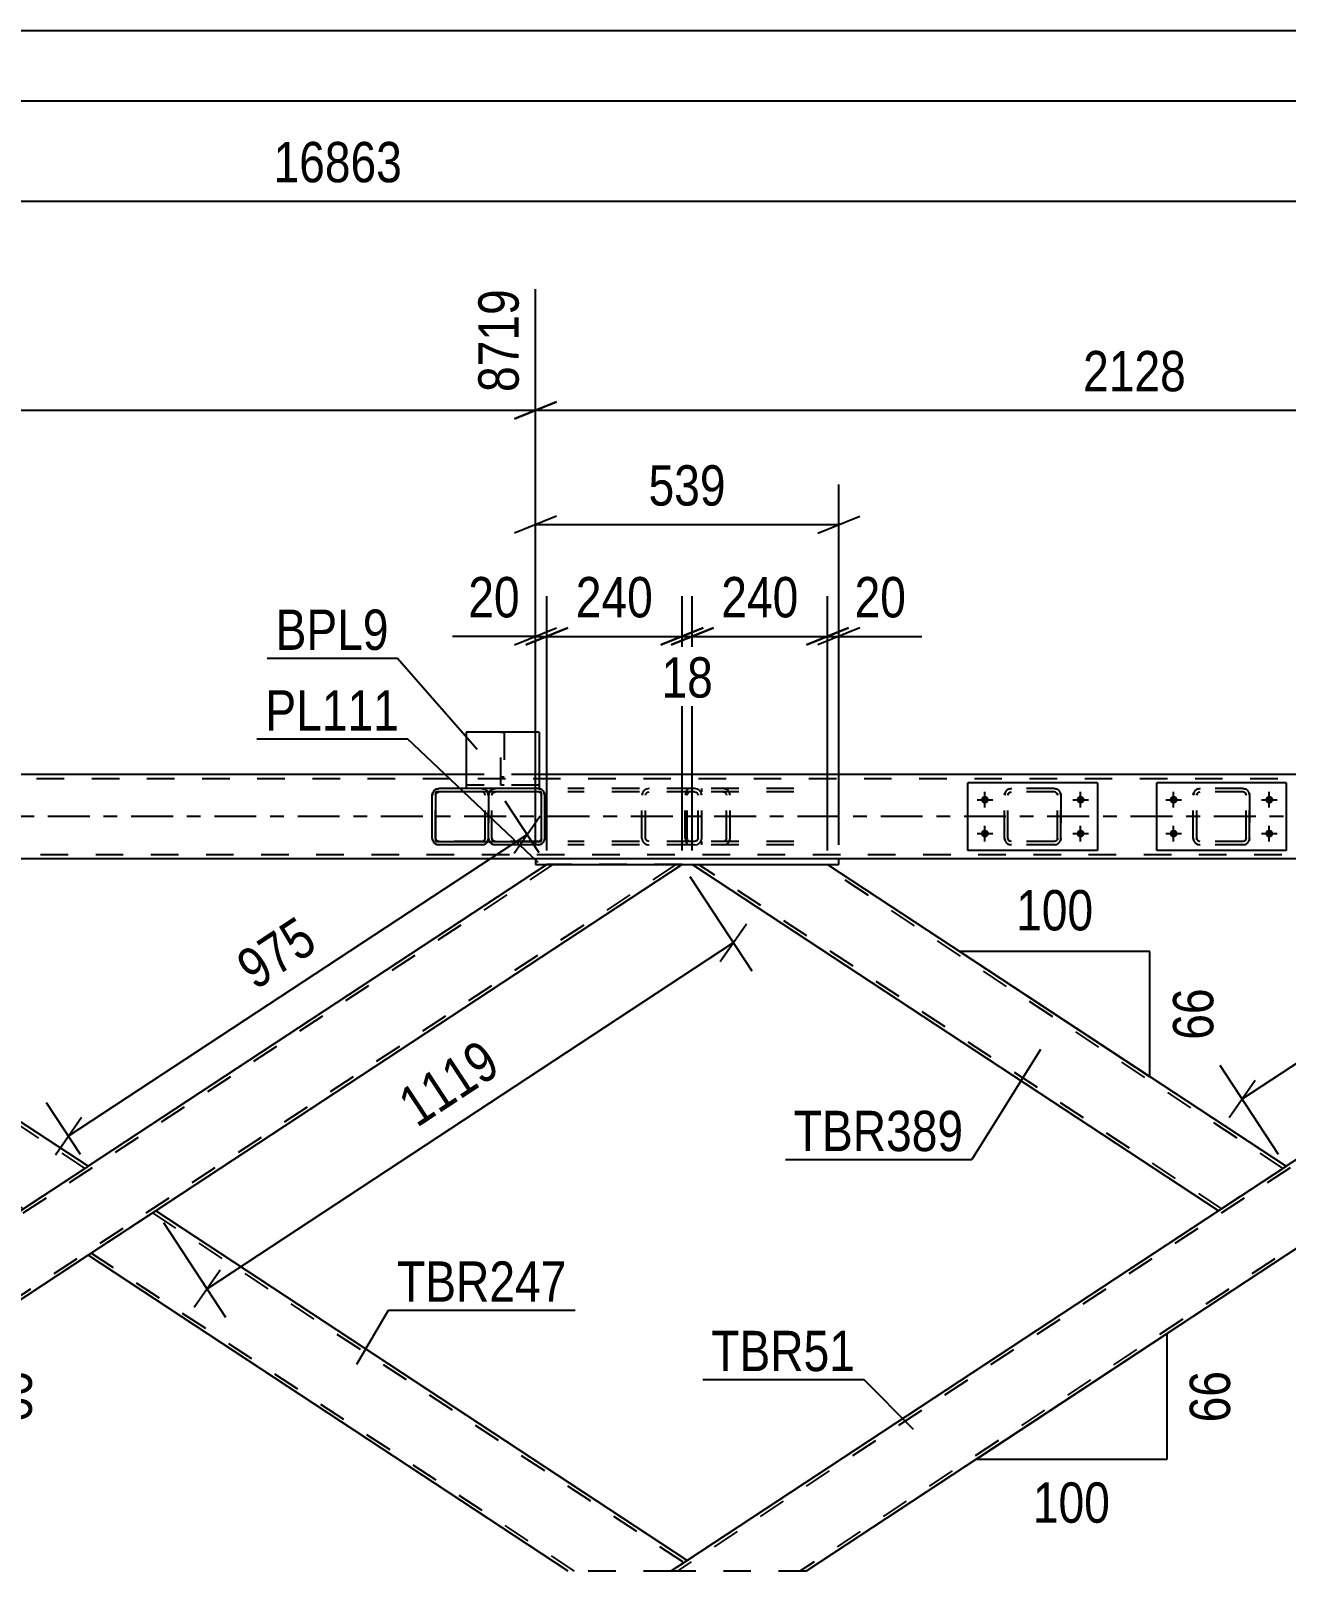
# Model space of a CAD drawing. Header units: millimetres. Extents: x -853 to 336, y -866 to -25.
# Drawn here: x -478.7 to -389.5, y -134.5 to -25.1 of the extents above; entities that cross this region are included whole.
import ezdxf

# ---------------------------------------------------------------- set-up
doc = ezdxf.new("R2010")
doc.units = ezdxf.units.MM
doc.linetypes.add('DXK_LINE_DOT2', pattern=[3.9198, 1.9599, -1.9599])
doc.linetypes.add('DXK_LINE_DOT3', pattern=[5.9187, 2.979, -0.9799, 0.9799, -0.9799])
doc.styles.add('Arial Narrow', font='ARIALN.TTF', dxfattribs={"height": 0.2})

# ---------------------------------------------------------------- blocks, each defined once
blk = doc.blocks.new('Unknown-570393679-1134')
at = {"color": 5, "linetype": 'Continuous'}
for p, q in [((336.32, -25.05), (-852.68, -25.05)), ((331.32, -30.05), (-847.68, -30.05))]:
    blk.add_line(p, q, dxfattribs=at)
blk = doc.blocks.new('Part-570393679-2552 - 2533')
at = {"color": 7, "linetype": 'DXK_LINE_DOT2'}
for p, q in [((-446.21, -79.36), (-446.17, -79.18)), ((-446.17, -79.18), (-446.21, -79.36)), ((-446.21, -82.4), (-446.21, -79.36)), ((-446.21, -79.36), (-446.21, -79.36)), ((-446.21, -82.4), (-446.21, -79.36)), ((-445.97, -79.36), (-445.95, -79.27)), ((-445.95, -79.27), (-445.97, -79.36)), ((-445.97, -82.4), (-445.97, -79.36)), ((-445.97, -79.36), (-445.97, -79.36)), ((-445.97, -82.4), (-445.97, -79.36)), ((-445.95, -79.27), (-445.9, -79.19)), ((-445.9, -79.19), (-445.95, -79.27)), ((-445.91, -78.92), (-445.73, -78.88)), ((-445.9, -79.19), (-445.82, -79.14)), ((-445.82, -79.14), (-445.9, -79.19)), ((-445.82, -79.14), (-445.73, -79.12)), ((-442.69, -79.12), (-445.73, -79.12)), ((-442.69, -78.88), (-442.51, -78.92)), ((-442.6, -79.14), (-442.69, -79.12)), ((-442.6, -79.14), (-442.52, -79.19)), ((-442.52, -79.19), (-442.6, -79.14)), ((-442.52, -79.19), (-442.47, -79.27)), ((-442.47, -79.27), (-442.52, -79.19)), ((-442.47, -79.27), (-442.45, -79.36)), ((-442.45, -79.36), (-442.47, -79.27)), ((-442.45, -82.4), (-442.45, -79.36)), ((-442.45, -79.36), (-442.45, -79.36)), ((-442.45, -82.4), (-442.45, -79.36)), ((-442.25, -79.18), (-442.21, -79.36)), ((-442.21, -79.36), (-442.21, -82.4)), ((-446.21, -82.4), (-446.21, -82.4)), ((-446.17, -82.59), (-446.21, -82.4)), ((-446.21, -82.4), (-446.17, -82.59)), ((-445.97, -82.4), (-445.97, -82.4)), ((-445.95, -82.5), (-445.97, -82.4)), ((-445.97, -82.4), (-445.95, -82.5)), ((-445.9, -82.57), (-445.95, -82.5)), ((-445.95, -82.5), (-445.9, -82.57)), ((-445.73, -82.88), (-445.91, -82.85)), ((-445.82, -82.63), (-445.9, -82.57)), ((-445.9, -82.57), (-445.82, -82.63)), ((-445.73, -82.64), (-445.82, -82.63)), ((-442.69, -82.64), (-445.73, -82.64)), ((-442.6, -82.63), (-442.69, -82.64)), ((-442.51, -82.85), (-442.69, -82.88)), ((-442.52, -82.57), (-442.6, -82.63)), ((-442.6, -82.63), (-442.52, -82.57)), ((-442.47, -82.5), (-442.52, -82.57)), ((-442.52, -82.57), (-442.47, -82.5)), ((-442.45, -82.4), (-442.47, -82.5)), ((-442.47, -82.5), (-442.45, -82.4)), ((-442.45, -82.4), (-442.45, -82.4)), ((-442.21, -82.4), (-442.25, -82.59))]:
    blk.add_line(p, q, dxfattribs=at)
at = {"color": 2, "linetype": 'Continuous'}
for p, q in [((-445.73, -78.88), (-445.91, -78.92)), ((-442.69, -78.88), (-445.73, -78.88)), ((-442.51, -78.92), (-442.69, -78.88)), ((-442.21, -79.36), (-442.25, -79.18)), ((-442.21, -82.4), (-442.21, -79.36)), ((-442.21, -79.36), (-442.21, -79.36)), ((-445.91, -82.85), (-445.73, -82.88)), ((-442.69, -82.88), (-445.73, -82.88)), ((-442.69, -82.88), (-442.51, -82.85)), ((-442.25, -82.59), (-442.21, -82.4)), ((-442.21, -82.4), (-442.21, -82.4))]:
    blk.add_line(p, q, dxfattribs=at)
at = {"color": 7, "linetype": 'DXK_LINE_DOT3'}
blk.add_line((-444.21, -80.88), (-444.21, -80.88), dxfattribs=at)
at = {"color": 7, "linetype": 'DXK_LINE_DOT2'}
for centre, start, end in [((-445.73, -79.36), 112.5, 157.5), ((-445.73, -79.36), 149.4495, 157.5), ((-442.69, -79.36), 22.5, 67.5), ((-445.73, -82.4), 202.5, 247.5), ((-445.73, -82.4), 202.5, 210.6473), ((-442.69, -82.4), 292.5, 337.5)]:
    blk.add_arc(centre, 0.48, start, end, dxfattribs=at)
at = {"color": 2, "linetype": 'Continuous'}
for centre, start, end in [((-445.73, -79.36), 112.5, 149.4495), ((-442.69, -79.36), 22.5, 67.5), ((-445.73, -82.4), 210.6473, 247.5), ((-442.69, -82.4), 292.5, 337.5)]:
    blk.add_arc(centre, 0.48, start, end, dxfattribs=at)
blk = doc.blocks.new('Part-570393679-2540 - 2533')
at = {"color": 7, "linetype": 'DXK_LINE_DOT2'}
for p, q in [((-154.94, -78.2), (-791.63, -78.2)), ((-442.61, -77.88), (-447.81, -77.88)), ((-791.63, -83.56), (-154.94, -83.56)), ((-421.32, -83.88), (-442.87, -83.88))]:
    blk.add_line(p, q, dxfattribs=at)
at = {"color": 2, "linetype": 'Continuous'}
for p, q in [((-447.81, -77.88), (-646.93, -77.88)), ((-294.57, -77.88), (-442.61, -77.88)), ((-442.87, -83.88), (-506.46, -83.88)), ((-357.73, -83.88), (-421.32, -83.88))]:
    blk.add_line(p, q, dxfattribs=at)
at = {"color": 7, "linetype": 'DXK_LINE_DOT3'}
blk.add_line((-154.94, -80.88), (-791.63, -80.88), dxfattribs=at)
blk = doc.blocks.new('Bolt-570393679-2551 - 2533')
at = {"linetype": 'Continuous'}
for points in [[(-410.94, -79.4, -1), (-410.94, -79.96, -1)], [(-404.14, -79.4, -1), (-404.14, -79.96, -1)], [(-410.94, -81.8, -1), (-410.94, -82.36, -1)], [(-404.14, -81.8, -1), (-404.14, -82.36, -1)]]:
    blk.add_hatch(color=1, dxfattribs=at).paths.add_polyline_path(points)
at = {"color": 1, "linetype": 'Continuous'}
for p, q in [((-411.5, -79.68), (-410.38, -79.68)), ((-410.94, -80.24), (-410.94, -79.12)), ((-404.7, -79.68), (-403.58, -79.68)), ((-404.14, -80.24), (-404.14, -79.12)), ((-410.94, -82.64), (-410.94, -81.52)), ((-404.14, -82.64), (-404.14, -81.52)), ((-411.5, -82.08), (-410.38, -82.08)), ((-404.7, -82.08), (-403.58, -82.08))]:
    blk.add_line(p, q, dxfattribs=at)
blk = doc.blocks.new('Part-570393679-2554 - 2533')
at = {"color": 2, "linetype": 'Continuous'}
for p, q in [((-389.53, -78.48), (-398.73, -78.48)), ((-398.73, -83.28), (-398.73, -78.48)), ((-389.53, -78.48), (-389.53, -83.28)), ((-389.53, -83.28), (-398.73, -83.28))]:
    blk.add_line(p, q, dxfattribs=at)
blk = doc.blocks.new('Bolt-570393679-2555 - 2533')
at = {"linetype": 'Continuous'}
for points in [[(-397.53, -79.4, -1), (-397.53, -79.96, -1)], [(-390.73, -79.4, -1), (-390.73, -79.96, -1)], [(-397.53, -81.8, -1), (-397.53, -82.36, -1)], [(-390.73, -81.8, -1), (-390.73, -82.36, -1)]]:
    blk.add_hatch(color=1, dxfattribs=at).paths.add_polyline_path(points)
at = {"color": 1, "linetype": 'Continuous'}
for p, q in [((-398.09, -79.68), (-396.97, -79.68)), ((-397.53, -80.24), (-397.53, -79.12)), ((-391.29, -79.68), (-390.17, -79.68)), ((-390.73, -80.24), (-390.73, -79.12)), ((-397.53, -82.64), (-397.53, -81.52)), ((-390.73, -82.64), (-390.73, -81.52)), ((-398.09, -82.08), (-396.97, -82.08)), ((-391.29, -82.08), (-390.17, -82.08))]:
    blk.add_line(p, q, dxfattribs=at)
blk = doc.blocks.new('Part-570393679-2567 - 2533')
at = {"color": 7, "linetype": 'DXK_LINE_DOT2'}
for p, q in [((-441.63, -84.28), (-517.95, -134.48)), ((-432.9, -84.28), (-509.21, -134.48)), ((-432.46, -84.28), (-442.07, -84.28)), ((-474.66, -105.72), (-479.47, -108.88)), ((-469.86, -108.88), (-474.66, -112.04)), ((-517.23, -133.72), (-518.38, -134.48)), ((-508.78, -134.48), (-518.38, -134.48))]:
    blk.add_line(p, q, dxfattribs=at)
at = {"color": 2, "linetype": 'Continuous'}
for p, q in [((-442.07, -84.28), (-474.66, -105.72)), ((-432.46, -84.28), (-469.86, -108.88)), ((-479.47, -108.88), (-517.23, -133.72)), ((-474.66, -112.04), (-508.78, -134.48))]:
    blk.add_line(p, q, dxfattribs=at)
blk = doc.blocks.new('Part-570393679-2711 - 2533')
at = {"color": 7, "linetype": 'DXK_LINE_DOT2'}
for p, q in [((-356.5, -84.28), (-432.81, -134.48)), ((-347.76, -84.28), (-424.08, -134.48)), ((-347.33, -84.28), (-356.93, -84.28)), ((-389.53, -105.72), (-394.33, -108.88)), ((-384.72, -108.88), (-389.53, -112.04)), ((-432.09, -133.72), (-433.25, -134.48)), ((-423.64, -134.48), (-433.25, -134.48))]:
    blk.add_line(p, q, dxfattribs=at)
at = {"color": 2, "linetype": 'Continuous'}
for p, q in [((-356.93, -84.28), (-389.53, -105.72)), ((-347.33, -84.28), (-384.72, -108.88)), ((-394.33, -108.88), (-432.09, -133.72)), ((-389.53, -112.04), (-423.64, -134.48))]:
    blk.add_line(p, q, dxfattribs=at)
blk = doc.blocks.new('Part-570393679-2587 - 2533')
at = {"color": 2, "linetype": 'Continuous'}
for p, q in [((-469.86, -108.88), (-474.66, -112.04)), ((-432.09, -133.72), (-469.86, -108.88)), ((-440.55, -134.48), (-474.66, -112.04)), ((-432.13, -133.75), (-433.25, -134.48)), ((-432.09, -133.72), (-432.13, -133.75))]:
    blk.add_line(p, q, dxfattribs=at)
at = {"color": 7, "linetype": 'DXK_LINE_DOT2'}
for p, q in [((-470.08, -109.03), (-432.31, -133.87)), ((-474.44, -111.9), (-474.43, -111.89)), ((-440.11, -134.48), (-474.44, -111.9)), ((-433.25, -134.48), (-440.55, -134.48)), ((-432.31, -133.87), (-432.53, -134.01)), ((-432.09, -133.72), (-432.09, -133.72))]:
    blk.add_line(p, q, dxfattribs=at)
blk = doc.blocks.new('Part-570393679-2616 - 2533')
at = {"color": 7, "linetype": 'DXK_LINE_DOT2'}
for p, q in [((-445.33, -78.64), (-445.33, -74.88)), ((-445.33, -74.88), (-445.09, -74.88)), ((-445.09, -74.88), (-445.09, -78.64)), ((-445.33, -78.04), (-445.09, -78.04)), ((-445.09, -78.64), (-445.33, -78.64))]:
    blk.add_line(p, q, dxfattribs=at)
blk = doc.blocks.new('Part-570393679-3071 - 2533')
at = {"color": 2, "linetype": 'Continuous'}
for p, q in [((-442.61, -74.88), (-447.81, -74.88)), ((-447.81, -74.88), (-447.81, -78.88)), ((-442.61, -74.88), (-442.61, -78.88)), ((-445.73, -78.88), (-446.69, -78.88)), ((-442.61, -78.88), (-442.69, -78.88)), ((-442.61, -78.88), (-442.61, -78.88))]:
    blk.add_line(p, q, dxfattribs=at)
at = {"color": 7, "linetype": 'DXK_LINE_DOT2'}
for p, q in [((-442.61, -78.64), (-447.81, -78.64)), ((-447.81, -78.64), (-447.81, -78.66)), ((-447.81, -78.66), (-447.81, -78.86)), ((-442.61, -78.64), (-442.61, -78.64)), ((-442.61, -78.64), (-442.61, -78.86)), ((-447.81, -78.88), (-447.81, -78.86)), ((-446.69, -78.88), (-447.81, -78.88)), ((-442.69, -78.88), (-445.73, -78.88)), ((-442.61, -78.88), (-442.61, -78.86)), ((-442.61, -78.88), (-442.61, -78.88))]:
    blk.add_line(p, q, dxfattribs=at)
blk = doc.blocks.new('Part-570393679-2726 - 2533')
at = {"color": 7, "linetype": 'DXK_LINE_DOT2'}
for p, q in [((-432.2, -79.18), (-432.23, -79.36)), ((-432.23, -82.4), (-432.23, -79.36)), ((-432.15, -79.03), (-432.2, -79.18)), ((-432.06, -78.92), (-432.15, -79.03)), ((-432.09, -79.36), (-432.08, -79.27)), ((-432.09, -82.4), (-432.09, -79.36)), ((-432.08, -79.27), (-432.05, -79.2)), ((-431.96, -78.88), (-432.06, -78.92)), ((-432.05, -79.2), (-432.01, -79.14)), ((-432.01, -79.14), (-431.96, -79.12)), ((-424.51, -78.88), (-431.96, -78.88)), ((-424.51, -79.12), (-431.96, -79.12)), ((-431.06, -79.12), (-431.06, -78.88)), ((-429.36, -78.92), (-429.55, -78.88)), ((-429.55, -79.12), (-429.45, -79.14)), ((-429.45, -79.14), (-429.37, -79.2)), ((-429.37, -79.2), (-429.32, -79.27)), ((-429.32, -79.27), (-429.3, -79.36)), ((-429.3, -82.4), (-429.3, -79.36)), ((-429.05, -79.36), (-429.08, -79.18)), ((-429.05, -82.4), (-429.05, -79.36)), ((-432.23, -82.4), (-432.2, -82.59)), ((-432.2, -82.59), (-432.15, -82.74)), ((-432.15, -82.74), (-432.06, -82.85)), ((-432.08, -82.5), (-432.09, -82.4)), ((-432.05, -82.57), (-432.08, -82.5)), ((-432.06, -82.85), (-431.96, -82.88)), ((-432.01, -82.63), (-432.05, -82.57)), ((-431.96, -82.64), (-432.01, -82.63)), ((-424.51, -82.64), (-431.96, -82.64)), ((-424.51, -82.88), (-431.96, -82.88)), ((-431.06, -82.88), (-431.06, -82.64)), ((-429.45, -82.63), (-429.55, -82.64)), ((-429.55, -82.88), (-429.36, -82.85)), ((-429.37, -82.57), (-429.45, -82.63)), ((-429.32, -82.5), (-429.37, -82.57)), ((-429.3, -82.4), (-429.32, -82.5)), ((-429.08, -82.59), (-429.05, -82.4))]:
    blk.add_line(p, q, dxfattribs=at)
for centre, start, end in [((-429.53, -79.38), 23.8951, 68.8487), ((-429.53, -82.39), 291.1513, 336.1049)]:
    blk.add_arc(centre, 0.492, start, end, dxfattribs=at)
blk = doc.blocks.new('Part-570393679-2876 - 2533')
at = {"color": 2, "linetype": 'Continuous'}
for p, q in [((-479.47, -108.88), (-516.86, -84.28)), ((-474.66, -105.72), (-507.26, -84.28)), ((-474.93, -105.9), (-479.47, -108.88)), ((-474.7, -105.75), (-474.93, -105.9)), ((-474.66, -105.72), (-474.7, -105.75))]:
    blk.add_line(p, q, dxfattribs=at)
at = {"color": 7, "linetype": 'DXK_LINE_DOT2'}
for p, q in [((-516.86, -84.28), (-507.26, -84.28)), ((-479.25, -108.74), (-516.43, -84.28)), ((-474.88, -105.87), (-507.69, -84.28)), ((-474.93, -105.9), (-474.79, -105.81))]:
    blk.add_line(p, q, dxfattribs=at)
blk = doc.blocks.new('Part-570393679-2789 - 2533')
at = {"color": 2, "linetype": 'Continuous'}
for p, q in [((-442.45, -79.12), (-449.97, -79.12)), ((-449.97, -79.12), (-449.97, -82.64)), ((-442.45, -82.64), (-442.45, -79.12)), ((-449.97, -82.64), (-442.45, -82.64))]:
    blk.add_line(p, q, dxfattribs=at)
blk = doc.blocks.new('Part-570393679-2855 - 2533')
at = {"color": 2, "linetype": 'Continuous'}
for p, q in [((-394.33, -108.88), (-431.73, -84.28)), ((-422.12, -84.28), (-389.53, -105.72)), ((-389.66, -105.81), (-394.33, -108.88)), ((-389.56, -105.75), (-389.66, -105.81)), ((-389.53, -105.72), (-389.56, -105.75))]:
    blk.add_line(p, q, dxfattribs=at)
at = {"color": 7, "linetype": 'DXK_LINE_DOT2'}
for p, q in [((-431.73, -84.28), (-422.12, -84.28)), ((-394.11, -108.74), (-431.29, -84.28)), ((-389.75, -105.87), (-422.56, -84.28)), ((-389.76, -105.88), (-389.8, -105.9)), ((-389.53, -105.72), (-389.53, -105.72))]:
    blk.add_line(p, q, dxfattribs=at)
blk = doc.blocks.new('Part-570393679-2908 - 2533')
at = {"color": 7, "linetype": 'DXK_LINE_DOT2'}
for p, q in [((-431.57, -78.88), (-440.58, -78.88)), ((-431.57, -79.12), (-440.58, -79.12)), ((-435.28, -79.18), (-435.32, -79.36)), ((-435.32, -82.4), (-435.32, -79.36)), ((-435.06, -79.36), (-435.04, -79.27)), ((-435.06, -82.4), (-435.06, -79.36)), ((-435.04, -79.27), (-434.99, -79.2)), ((-434.8, -78.88), (-435, -78.92)), ((-434.99, -79.2), (-434.9, -79.14)), ((-434.9, -79.14), (-434.8, -79.12)), ((-431.37, -78.92), (-431.57, -78.88)), ((-431.57, -79.12), (-431.47, -79.14)), ((-431.47, -79.14), (-431.39, -79.2)), ((-431.39, -79.2), (-431.33, -79.27)), ((-431.33, -79.27), (-431.31, -79.36)), ((-431.31, -82.4), (-431.31, -79.36)), ((-431.06, -79.36), (-431.1, -79.18)), ((-431.06, -82.4), (-431.06, -79.36)), ((-431.57, -82.64), (-440.58, -82.64)), ((-431.57, -82.88), (-440.58, -82.88)), ((-435.32, -82.4), (-435.28, -82.59)), ((-435.04, -82.5), (-435.06, -82.4)), ((-434.99, -82.57), (-435.04, -82.5)), ((-435, -82.85), (-434.8, -82.88)), ((-434.9, -82.63), (-434.99, -82.57)), ((-434.8, -82.64), (-434.9, -82.63)), ((-431.47, -82.63), (-431.57, -82.64)), ((-431.57, -82.88), (-431.37, -82.85)), ((-431.39, -82.57), (-431.47, -82.63)), ((-431.33, -82.5), (-431.39, -82.57)), ((-431.31, -82.4), (-431.33, -82.5)), ((-431.1, -82.59), (-431.06, -82.4))]:
    blk.add_line(p, q, dxfattribs=at)
for centre, start, end in [((-434.82, -79.39), 110.7583, 155.68), ((-431.55, -79.39), 24.32, 69.2417), ((-434.82, -82.38), 204.32, 249.2417), ((-431.55, -82.38), 290.7583, 335.68)]:
    blk.add_arc(centre, 0.496, start, end, dxfattribs=at)
blk = doc.blocks.new('Part-570393679-3091 - 2533')
at = {"color": 2, "linetype": 'Continuous'}
for p, q in [((-450.17, -79.18), (-450.21, -79.36)), ((-450.21, -82.4), (-450.21, -79.36)), ((-450.21, -79.36), (-450.21, -79.36)), ((-449.73, -78.88), (-449.91, -78.92)), ((-446.69, -78.88), (-449.73, -78.88)), ((-446.51, -78.92), (-446.69, -78.88)), ((-450.21, -82.4), (-450.21, -82.4)), ((-450.21, -82.4), (-450.17, -82.59)), ((-449.91, -82.85), (-449.73, -82.88)), ((-446.69, -82.88), (-449.73, -82.88)), ((-446.69, -82.88), (-446.51, -82.85))]:
    blk.add_line(p, q, dxfattribs=at)
at = {"color": 7, "linetype": 'DXK_LINE_DOT2'}
for p, q in [((-450.21, -79.36), (-450.17, -79.18)), ((-450.21, -82.4), (-450.21, -79.36)), ((-449.97, -79.36), (-449.95, -79.27)), ((-449.95, -79.27), (-449.97, -79.36)), ((-449.97, -82.4), (-449.97, -79.36)), ((-449.97, -79.36), (-449.97, -79.36)), ((-449.97, -82.4), (-449.97, -79.36)), ((-449.95, -79.27), (-449.9, -79.2)), ((-449.9, -79.2), (-449.95, -79.27)), ((-449.91, -78.92), (-449.73, -78.88)), ((-449.9, -79.2), (-449.82, -79.14)), ((-449.82, -79.14), (-449.9, -79.2)), ((-449.82, -79.14), (-449.73, -79.12)), ((-446.69, -79.12), (-449.73, -79.12)), ((-446.69, -78.88), (-446.51, -78.92)), ((-446.6, -79.14), (-446.69, -79.12)), ((-446.6, -79.14), (-446.52, -79.2)), ((-446.52, -79.2), (-446.6, -79.14)), ((-446.52, -79.2), (-446.47, -79.27)), ((-446.47, -79.27), (-446.52, -79.2)), ((-446.47, -79.27), (-446.45, -79.36)), ((-446.45, -79.36), (-446.47, -79.27)), ((-446.45, -82.4), (-446.45, -79.36)), ((-446.45, -79.36), (-446.45, -79.36)), ((-446.45, -82.4), (-446.45, -79.36)), ((-446.25, -79.18), (-446.21, -79.36)), ((-446.21, -79.36), (-446.25, -79.18)), ((-446.21, -82.4), (-446.21, -79.36)), ((-446.21, -79.36), (-446.21, -79.36)), ((-446.21, -79.36), (-446.21, -82.4)), ((-450.17, -82.59), (-450.21, -82.4)), ((-449.97, -82.4), (-449.97, -82.4)), ((-449.95, -82.5), (-449.97, -82.4)), ((-449.97, -82.4), (-449.95, -82.5)), ((-449.9, -82.57), (-449.95, -82.5)), ((-449.95, -82.5), (-449.9, -82.57)), ((-449.73, -82.88), (-449.91, -82.85)), ((-449.82, -82.63), (-449.9, -82.57)), ((-449.9, -82.57), (-449.82, -82.63)), ((-449.73, -82.64), (-449.82, -82.63)), ((-446.69, -82.64), (-449.73, -82.64)), ((-446.6, -82.63), (-446.69, -82.64)), ((-446.51, -82.85), (-446.69, -82.88)), ((-446.52, -82.57), (-446.6, -82.63)), ((-446.6, -82.63), (-446.52, -82.57)), ((-446.47, -82.5), (-446.52, -82.57)), ((-446.52, -82.57), (-446.47, -82.5)), ((-446.45, -82.4), (-446.47, -82.5)), ((-446.47, -82.5), (-446.45, -82.4)), ((-446.45, -82.4), (-446.45, -82.4)), ((-446.21, -82.4), (-446.25, -82.59)), ((-446.25, -82.59), (-446.21, -82.4)), ((-446.21, -82.4), (-446.21, -82.4))]:
    blk.add_line(p, q, dxfattribs=at)
at = {"color": 7, "linetype": 'DXK_LINE_DOT3'}
blk.add_line((-448.21, -80.88), (-448.21, -80.88), dxfattribs=at)
at = {"color": 2, "linetype": 'Continuous'}
for centre, start, end in [((-449.73, -79.36), 112.5, 157.5), ((-446.69, -79.36), 30.6006, 67.5), ((-449.73, -82.4), 202.5, 247.5), ((-446.69, -82.4), 292.5, 329.4029)]:
    blk.add_arc(centre, 0.48, start, end, dxfattribs=at)
at = {"color": 7, "linetype": 'DXK_LINE_DOT2'}
for centre, start, end in [((-449.73, -79.36), 112.5, 157.5), ((-446.69, -79.36), 22.5, 67.5), ((-446.69, -79.36), 22.5, 30.6006), ((-449.73, -82.4), 202.5, 247.5), ((-446.69, -82.4), 292.5, 337.5), ((-446.69, -82.4), 329.4029, 337.5)]:
    blk.add_arc(centre, 0.48, start, end, dxfattribs=at)
blk = doc.blocks.new('Part-570393679-2981 - 2533')
at = {"color": 2, "linetype": 'Continuous'}
for p, q in [((-442.87, -83.88), (-442.87, -84.28)), ((-421.32, -83.88), (-442.87, -83.88)), ((-421.32, -84.28), (-421.32, -83.88)), ((-442.87, -84.28), (-421.32, -84.28))]:
    blk.add_line(p, q, dxfattribs=at)
blk = doc.blocks.new('Part-570393679-2990 - 2533')
at = {"color": 7, "linetype": 'DXK_LINE_DOT2'}
for p, q in [((-396.13, -79.36), (-396.09, -79.18)), ((-396.09, -79.18), (-396.13, -79.36)), ((-396.13, -82.4), (-396.13, -79.36)), ((-396.13, -79.36), (-396.13, -79.36)), ((-396.13, -82.4), (-396.13, -79.36)), ((-395.89, -79.36), (-395.87, -79.27)), ((-395.87, -79.27), (-395.89, -79.36)), ((-395.89, -82.4), (-395.89, -79.36)), ((-395.89, -79.36), (-395.89, -79.36)), ((-395.89, -82.4), (-395.89, -79.36)), ((-395.87, -79.27), (-395.82, -79.19)), ((-395.82, -79.19), (-395.87, -79.27)), ((-395.83, -78.92), (-395.65, -78.88)), ((-395.65, -78.88), (-395.83, -78.92)), ((-395.82, -79.19), (-395.74, -79.14)), ((-395.74, -79.14), (-395.82, -79.19)), ((-395.74, -79.14), (-395.65, -79.12)), ((-392.61, -78.88), (-395.65, -78.88)), ((-392.61, -79.12), (-395.65, -79.12)), ((-392.61, -78.88), (-392.43, -78.92)), ((-392.43, -78.92), (-392.61, -78.88)), ((-392.52, -79.14), (-392.61, -79.12)), ((-392.52, -79.14), (-392.44, -79.19)), ((-392.44, -79.19), (-392.52, -79.14)), ((-392.44, -79.19), (-392.39, -79.27)), ((-392.39, -79.27), (-392.44, -79.19)), ((-392.39, -79.27), (-392.37, -79.36)), ((-392.37, -79.36), (-392.39, -79.27)), ((-392.37, -82.4), (-392.37, -79.36)), ((-392.37, -79.36), (-392.37, -79.36)), ((-392.37, -82.4), (-392.37, -79.36)), ((-392.17, -79.18), (-392.13, -79.36)), ((-392.13, -79.36), (-392.17, -79.18)), ((-392.13, -82.4), (-392.13, -79.36)), ((-392.13, -79.36), (-392.13, -79.36)), ((-392.13, -79.36), (-392.13, -82.4)), ((-396.13, -82.4), (-396.13, -82.4)), ((-396.09, -82.59), (-396.13, -82.4)), ((-396.13, -82.4), (-396.09, -82.59)), ((-395.89, -82.4), (-395.89, -82.4)), ((-395.87, -82.5), (-395.89, -82.4)), ((-395.89, -82.4), (-395.87, -82.5)), ((-395.82, -82.57), (-395.87, -82.5)), ((-395.87, -82.5), (-395.82, -82.57)), ((-395.65, -82.88), (-395.83, -82.85)), ((-395.83, -82.85), (-395.65, -82.88)), ((-395.74, -82.63), (-395.82, -82.57)), ((-395.82, -82.57), (-395.74, -82.63)), ((-395.65, -82.64), (-395.74, -82.63)), ((-392.61, -82.64), (-395.65, -82.64)), ((-392.61, -82.88), (-395.65, -82.88)), ((-392.52, -82.63), (-392.61, -82.64)), ((-392.43, -82.85), (-392.61, -82.88)), ((-392.61, -82.88), (-392.43, -82.85)), ((-392.44, -82.57), (-392.52, -82.63)), ((-392.52, -82.63), (-392.44, -82.57)), ((-392.39, -82.5), (-392.44, -82.57)), ((-392.44, -82.57), (-392.39, -82.5)), ((-392.37, -82.4), (-392.39, -82.5)), ((-392.39, -82.5), (-392.37, -82.4)), ((-392.37, -82.4), (-392.37, -82.4)), ((-392.13, -82.4), (-392.17, -82.59)), ((-392.17, -82.59), (-392.13, -82.4)), ((-392.13, -82.4), (-392.13, -82.4))]:
    blk.add_line(p, q, dxfattribs=at)
at = {"color": 7, "linetype": 'DXK_LINE_DOT3'}
blk.add_line((-394.13, -80.88), (-394.13, -80.88), dxfattribs=at)
at = {"color": 7, "linetype": 'DXK_LINE_DOT2'}
for centre, start, end in [((-395.65, -79.36), 112.5, 157.5), ((-395.65, -79.36), 112.5, 157.5), ((-392.61, -79.36), 22.5, 67.5), ((-392.61, -79.36), 22.5, 67.5), ((-395.65, -82.4), 202.5, 247.5), ((-395.65, -82.4), 202.5, 247.5), ((-392.61, -82.4), 292.5, 337.5), ((-392.61, -82.4), 292.5, 337.5)]:
    blk.add_arc(centre, 0.48, start, end, dxfattribs=at)
blk = doc.blocks.new('Part-570393679-3066 - 2533')
at = {"color": 2, "linetype": 'Continuous'}
for p, q in [((-402.94, -78.48), (-412.14, -78.48)), ((-412.14, -83.28), (-412.14, -78.48)), ((-402.94, -78.48), (-402.94, -83.28)), ((-402.94, -83.28), (-412.14, -83.28))]:
    blk.add_line(p, q, dxfattribs=at)
blk = doc.blocks.new('Part-570393679-3077 - 2533')
at = {"color": 7, "linetype": 'DXK_LINE_DOT2'}
for p, q in [((-409.54, -79.36), (-409.5, -79.18)), ((-409.5, -79.18), (-409.54, -79.36)), ((-409.54, -82.4), (-409.54, -79.36)), ((-409.54, -79.36), (-409.54, -79.36)), ((-409.54, -82.4), (-409.54, -79.36)), ((-409.3, -79.36), (-409.28, -79.27)), ((-409.28, -79.27), (-409.3, -79.36)), ((-409.3, -82.4), (-409.3, -79.36)), ((-409.3, -79.36), (-409.3, -79.36)), ((-409.3, -82.4), (-409.3, -79.36)), ((-409.28, -79.27), (-409.23, -79.2)), ((-409.23, -79.2), (-409.28, -79.27)), ((-409.24, -78.92), (-409.06, -78.88)), ((-409.06, -78.88), (-409.24, -78.92)), ((-409.23, -79.2), (-409.15, -79.14)), ((-409.15, -79.14), (-409.23, -79.2)), ((-409.15, -79.14), (-409.06, -79.12)), ((-406.02, -78.88), (-409.06, -78.88)), ((-406.02, -79.12), (-409.06, -79.12)), ((-406.02, -78.88), (-405.83, -78.92)), ((-405.83, -78.92), (-406.02, -78.88)), ((-405.92, -79.14), (-406.02, -79.12)), ((-405.92, -79.14), (-405.85, -79.2)), ((-405.85, -79.2), (-405.92, -79.14)), ((-405.85, -79.2), (-405.79, -79.27)), ((-405.79, -79.27), (-405.85, -79.2)), ((-405.79, -79.27), (-405.78, -79.36)), ((-405.78, -79.36), (-405.79, -79.27)), ((-405.78, -82.4), (-405.78, -79.36)), ((-405.78, -79.36), (-405.78, -79.36)), ((-405.78, -82.4), (-405.78, -79.36)), ((-405.57, -79.18), (-405.54, -79.36)), ((-405.54, -79.36), (-405.57, -79.18)), ((-405.54, -82.4), (-405.54, -79.36)), ((-405.54, -79.36), (-405.54, -79.36)), ((-405.54, -79.36), (-405.54, -82.4)), ((-409.54, -82.4), (-409.54, -82.4)), ((-409.5, -82.59), (-409.54, -82.4)), ((-409.54, -82.4), (-409.5, -82.59)), ((-409.3, -82.4), (-409.3, -82.4)), ((-409.28, -82.5), (-409.3, -82.4)), ((-409.3, -82.4), (-409.28, -82.5)), ((-409.23, -82.57), (-409.28, -82.5)), ((-409.28, -82.5), (-409.23, -82.57)), ((-409.06, -82.88), (-409.24, -82.85)), ((-409.24, -82.85), (-409.06, -82.88)), ((-409.15, -82.63), (-409.23, -82.57)), ((-409.23, -82.57), (-409.15, -82.63)), ((-409.06, -82.64), (-409.15, -82.63)), ((-406.02, -82.64), (-409.06, -82.64)), ((-406.02, -82.88), (-409.06, -82.88)), ((-405.92, -82.63), (-406.02, -82.64)), ((-405.83, -82.85), (-406.02, -82.88)), ((-406.02, -82.88), (-405.83, -82.85)), ((-405.85, -82.57), (-405.92, -82.63)), ((-405.92, -82.63), (-405.85, -82.57)), ((-405.79, -82.5), (-405.85, -82.57)), ((-405.85, -82.57), (-405.79, -82.5)), ((-405.78, -82.4), (-405.79, -82.5)), ((-405.79, -82.5), (-405.78, -82.4)), ((-405.78, -82.4), (-405.78, -82.4)), ((-405.54, -82.4), (-405.57, -82.59)), ((-405.57, -82.59), (-405.54, -82.4)), ((-405.54, -82.4), (-405.54, -82.4))]:
    blk.add_line(p, q, dxfattribs=at)
at = {"color": 7, "linetype": 'DXK_LINE_DOT3'}
blk.add_line((-407.54, -80.88), (-407.54, -80.88), dxfattribs=at)
at = {"color": 7, "linetype": 'DXK_LINE_DOT2'}
for centre, start, end in [((-409.06, -79.36), 112.5, 157.5), ((-409.06, -79.36), 112.5, 157.5), ((-406.02, -79.36), 22.5, 67.5), ((-406.02, -79.36), 22.5, 67.5), ((-409.06, -82.4), 202.5, 247.5), ((-409.06, -82.4), 202.5, 247.5), ((-406.02, -82.4), 292.5, 337.5), ((-406.02, -82.4), 292.5, 337.5)]:
    blk.add_arc(centre, 0.48, start, end, dxfattribs=at)
blk = doc.blocks.new('StraightDimension-570393679-3481 - 2533')
at = {"color": 7, "linetype": 'Continuous'}
for p, q in [((-442.87, -82.88), (-442.87, -57.28)), ((-421.32, -82.88), (-421.32, -57.28)), ((-441.37, -59.53), (-444.37, -60.73)), ((-442.87, -60.13), (-421.32, -60.13)), ((-422.82, -60.73), (-419.82, -59.53))]:
    blk.add_line(p, q, dxfattribs=at)
at = {"color": 0}
blk.add_wipeout([(-428.75, -59.38), (-428.75, -55.18), (-435.44, -55.18), (-435.44, -59.38)], dxfattribs=at)
at = {"color": 3, "style": 'Arial Narrow'}
blk.add_text('539', height=2.863, dxfattribs=at).set_placement((-434.84, -58.78))
blk = doc.blocks.new('StraightDimension-570393679-24906 - 2533')
at = {"color": 7, "linetype": 'Continuous'}
for p, q in [((-442.07, -83.28), (-442.07, -65.22)), ((-432.46, -83.28), (-432.46, -65.22)), ((-443.57, -68.67), (-440.57, -67.47)), ((-430.96, -67.47), (-433.96, -68.67)), ((-442.07, -68.07), (-432.46, -68.07))]:
    blk.add_line(p, q, dxfattribs=at)
at = {"color": 0}
blk.add_wipeout([(-433.92, -67.32), (-433.92, -63.12), (-440.61, -63.12), (-440.61, -67.32)], dxfattribs=at)
at = {"color": 3, "style": 'Arial Narrow'}
blk.add_text('240', height=2.863, dxfattribs=at).set_placement((-440.01, -66.72))
blk = doc.blocks.new('AngleDimension-570393679-25145 - 2533')
at = {"color": 7, "linetype": 'Continuous'}
for p, q in [((-398.02, -117.63), (-411.56, -126.54)), ((-398.02, -117.63), (-398.02, -126.54)), ((-400.93, -119.54), (-411.56, -126.54)), ((-398.02, -126.54), (-411.56, -126.54))]:
    blk.add_line(p, q, dxfattribs=at)
at = {"color": 0}
for points in [[(-392.92, -119.66), (-397.12, -119.66), (-397.12, -124.51), (-392.92, -124.51)], [(-401.45, -131.64), (-401.45, -127.44), (-408.13, -127.44), (-408.13, -131.64)]]:
    blk.add_wipeout(points, dxfattribs=at)
at = {"color": 3, "style": 'Arial Narrow'}
blk.add_text('66', height=2.863, rotation=90.0002, dxfattribs=at).set_placement((-393.52, -123.91))
blk.add_text('100', height=2.863, dxfattribs=at).set_placement((-407.53, -131.04))
blk = doc.blocks.new('StraightDimension-570393679-24907 - 2533')
at = {"color": 7, "linetype": 'Continuous'}
for p, q in [((-442.87, -82.88), (-442.87, -65.22)), ((-442.07, -83.28), (-442.07, -65.22)), ((-444.37, -68.67), (-441.37, -67.47)), ((-440.57, -67.47), (-443.57, -68.67)), ((-442.87, -68.07), (-448.77, -68.07)), ((-442.87, -68.07), (-448.77, -68.07)), ((-442.87, -68.07), (-442.07, -68.07))]:
    blk.add_line(p, q, dxfattribs=at)
at = {"color": 0}
blk.add_wipeout([(-443.39, -67.32), (-443.39, -63.12), (-448.25, -63.12), (-448.25, -67.32)], dxfattribs=at)
at = {"color": 3, "style": 'Arial Narrow'}
blk.add_text('20', height=2.863, dxfattribs=at).set_placement((-447.65, -66.72))
blk = doc.blocks.new('StraightDimension-570393679-3729 - 2533')
at = {"color": 7, "linetype": 'Continuous'}
blk.add_line((-792.43, -37.16), (-121.42, -37.16), dxfattribs=at)
at = {"color": 0}
blk.add_wipeout([(-451.75, -36.41), (-451.75, -32.21), (-462.09, -32.21), (-462.09, -36.41)], dxfattribs=at)
at = {"color": 3, "style": 'Arial Narrow'}
blk.add_text('16863', height=2.863, dxfattribs=at).set_placement((-461.49, -35.81))
blk = doc.blocks.new('StraightDimension-570393679-3278 - 2533')
at = {"color": 7, "linetype": 'Continuous'}
for p, q in [((-357.48, -83.45), (-361.64, -77.13)), ((-361, -80.84), (-359.15, -78.19)), ((-392.67, -100.95), (-360.07, -79.51)), ((-390.08, -104.89), (-394.23, -98.57)), ((-391.74, -99.63), (-393.59, -102.28))]:
    blk.add_line(p, q, dxfattribs=at)
at = {"color": 0}
blk.add_wipeout([(-373.99, -87.77), (-376.3, -84.26), (-381.88, -87.94), (-379.57, -91.44)], dxfattribs=at)
at = {"color": 3, "style": 'Arial Narrow'}
blk.add_text('975', height=2.863, rotation=33.3347, dxfattribs=at).set_placement((-379.4, -90.61))
blk = doc.blocks.new('StraightDimension-570393679-4243 - 2533')
at = {"color": 7, "linetype": 'Continuous'}
for p, q in [((-357.73, -82.88), (-357.73, -41.57)), ((-442.87, -82.88), (-442.87, -43.4)), ((-441.37, -51.41), (-444.37, -52.61)), ((-359.23, -52.61), (-356.23, -51.41)), ((-442.87, -52.01), (-357.73, -52.01))]:
    blk.add_line(p, q, dxfattribs=at)
at = {"color": 0}
blk.add_wipeout([(-396.04, -51.26), (-396.04, -47.06), (-404.56, -47.06), (-404.56, -51.26)], dxfattribs=at)
at = {"color": 3, "style": 'Arial Narrow'}
blk.add_text('2128', height=2.863, dxfattribs=at).set_placement((-403.96, -50.66))
at = {"color": 0, "linetype": 'Continuous'}
blk.add_wipeout([(-358.33, -40.97), (-362.53, -40.97), (-362.53, -51.31), (-358.33, -51.31)], dxfattribs=at)
at = {"color": 3, "linetype": 'Continuous', "style": 'Arial Narrow'}
blk.add_text('10847', height=2.863, rotation=90.0002, dxfattribs=at).set_placement((-358.93, -50.71))
blk = doc.blocks.new('StraightDimension-570393679-4244 - 2533')
at = {"color": 7, "linetype": 'Continuous'}
for p, q in [((-528, -82.88), (-528, -43.4)), ((-442.87, -82.88), (-442.87, -43.4)), ((-526.5, -51.41), (-529.5, -52.61)), ((-444.37, -52.61), (-441.37, -51.41)), ((-528, -52.01), (-442.87, -52.01))]:
    blk.add_line(p, q, dxfattribs=at)
at = {"color": 0}
blk.add_wipeout([(-481.18, -51.26), (-481.18, -47.06), (-489.69, -47.06), (-489.69, -51.26)], dxfattribs=at)
at = {"color": 3, "style": 'Arial Narrow'}
blk.add_text('2128', height=2.863, dxfattribs=at).set_placement((-489.09, -50.66))
at = {"color": 0, "linetype": 'Continuous'}
blk.add_wipeout([(-443.47, -42.8), (-447.67, -42.8), (-447.67, -51.31), (-443.47, -51.31)], dxfattribs=at)
at = {"color": 3, "linetype": 'Continuous', "style": 'Arial Narrow'}
blk.add_text('8719', height=2.863, rotation=90.0002, dxfattribs=at).set_placement((-444.07, -50.71))
blk = doc.blocks.new('StraightDimension-570393679-24904 - 2533')
at = {"color": 7, "linetype": 'Continuous'}
for p, q in [((-431.73, -83.28), (-431.73, -65.22)), ((-422.12, -83.28), (-422.12, -65.22)), ((-433.23, -68.67), (-430.23, -67.47)), ((-420.62, -67.47), (-423.62, -68.67)), ((-431.73, -68.07), (-422.12, -68.07))]:
    blk.add_line(p, q, dxfattribs=at)
at = {"color": 0}
blk.add_wipeout([(-423.58, -67.32), (-423.58, -63.12), (-430.27, -63.12), (-430.27, -67.32)], dxfattribs=at)
at = {"color": 3, "style": 'Arial Narrow'}
blk.add_text('240', height=2.863, dxfattribs=at).set_placement((-429.67, -66.72))
blk = doc.blocks.new('StraightDimension-570393679-3250 - 2533')
at = {"color": 7, "linetype": 'Continuous'}
for p, q in [((-442.62, -83.45), (-445.04, -79.77)), ((-444.4, -83.48), (-442.55, -80.82)), ((-476.07, -103.59), (-443.47, -82.15)), ((-475.21, -104.89), (-477.63, -101.21)), ((-475.14, -102.26), (-476.99, -104.92))]:
    blk.add_line(p, q, dxfattribs=at)
at = {"color": 0}
blk.add_wipeout([(-457.39, -90.41), (-459.7, -86.9), (-465.28, -90.57), (-462.97, -94.08)], dxfattribs=at)
at = {"color": 3, "style": 'Arial Narrow'}
blk.add_text('975', height=2.863, rotation=33.3347, dxfattribs=at).set_placement((-462.8, -93.25))
blk = doc.blocks.new('StraightDimension-570393679-3260 - 2533')
at = {"color": 7, "linetype": 'Continuous'}
for p, q in [((-431.91, -85.12), (-427.49, -91.83)), ((-429.74, -91.16), (-427.89, -88.5)), ((-466.21, -114.43), (-428.81, -89.83)), ((-469.31, -109.72), (-464.89, -116.43)), ((-465.29, -113.1), (-467.13, -115.76))]:
    blk.add_line(p, q, dxfattribs=at)
at = {"color": 0}
blk.add_wipeout([(-444.37, -99.16), (-446.68, -95.66), (-453.79, -100.33), (-451.48, -103.84)], dxfattribs=at)
at = {"color": 3, "style": 'Arial Narrow'}
blk.add_text('1119', height=2.863, rotation=33.3347, dxfattribs=at).set_placement((-451.31, -103.01))
blk = doc.blocks.new('StraightDimension-570393679-24903 - 2533')
at = {"color": 7, "linetype": 'Continuous'}
for p, q in [((-422.12, -83.28), (-422.12, -65.22)), ((-421.32, -82.88), (-421.32, -65.22)), ((-423.62, -68.67), (-420.62, -67.47)), ((-419.82, -67.47), (-422.82, -68.67)), ((-422.12, -68.07), (-421.32, -68.07)), ((-421.32, -68.07), (-415.42, -68.07)), ((-421.32, -68.07), (-415.42, -68.07))]:
    blk.add_line(p, q, dxfattribs=at)
at = {"color": 0}
blk.add_wipeout([(-415.94, -67.32), (-415.94, -63.12), (-420.8, -63.12), (-420.8, -67.32)], dxfattribs=at)
at = {"color": 3, "style": 'Arial Narrow'}
blk.add_text('20', height=2.863, dxfattribs=at).set_placement((-420.2, -66.72))
blk = doc.blocks.new('StraightDimension-570393679-24905 - 2533')
at = {"color": 7, "linetype": 'Continuous'}
for p, q in [((-432.46, -83.28), (-432.46, -65.67)), ((-431.73, -83.28), (-431.73, -65.67)), ((-433.96, -68.67), (-430.96, -67.47)), ((-430.23, -67.47), (-433.23, -68.67)), ((-432.46, -68.07), (-431.73, -68.07))]:
    blk.add_line(p, q, dxfattribs=at)
at = {"color": 0}
blk.add_wipeout([(-429.67, -73.02), (-429.67, -68.82), (-434.52, -68.82), (-434.52, -73.02)], dxfattribs=at)
at = {"color": 3, "style": 'Arial Narrow'}
blk.add_text('18', height=2.863, dxfattribs=at).set_placement((-433.92, -72.42))
blk = doc.blocks.new('AngleDimension-570393679-25115 - 2533')
at = {"color": 7, "linetype": 'Continuous'}
for p, q in [((-483.16, -117.63), (-496.69, -126.54)), ((-483.16, -117.63), (-483.16, -126.54)), ((-486.06, -119.54), (-496.69, -126.54)), ((-483.16, -126.54), (-496.69, -126.54))]:
    blk.add_line(p, q, dxfattribs=at)
at = {"color": 0}
for points in [[(-478.06, -119.66), (-482.26, -119.66), (-482.26, -124.51), (-478.06, -124.51)], [(-486.58, -131.64), (-486.58, -127.44), (-493.27, -127.44), (-493.27, -131.64)]]:
    blk.add_wipeout(points, dxfattribs=at)
at = {"color": 3, "style": 'Arial Narrow'}
blk.add_text('66', height=2.863, rotation=90.0002, dxfattribs=at).set_placement((-478.66, -123.91))
blk.add_text('100', height=2.863, dxfattribs=at).set_placement((-492.67, -131.04))
blk = doc.blocks.new('AngleDimension-570393679-25143 - 2533')
at = {"color": 7, "linetype": 'Continuous'}
for p, q in [((-413.67, -89.85), (-412.74, -90.46)), ((-399.21, -90.46), (-412.74, -90.46)), ((-399.21, -99.36), (-412.74, -90.46)), ((-399.21, -99.36), (-399.21, -90.46))]:
    blk.add_line(p, q, dxfattribs=at)
at = {"color": 0}
for points in [[(-402.63, -89.56), (-402.63, -85.36), (-409.32, -85.36), (-409.32, -89.56)], [(-394.11, -92.48), (-398.31, -92.48), (-398.31, -97.33), (-394.11, -97.33)]]:
    blk.add_wipeout(points, dxfattribs=at)
at = {"color": 3, "style": 'Arial Narrow'}
blk.add_text('100', height=2.863, dxfattribs=at).set_placement((-408.72, -88.96))
blk.add_text('66', height=2.863, rotation=90.0002, dxfattribs=at).set_placement((-394.71, -96.73))
blk = doc.blocks.new('Mark-570393679-2583 - 2533')
at = {"color": 30, "linetype": 'Continuous'}
for p, q in [((-455.58, -119.77), (-453.31, -115.94)), ((-453.31, -115.94), (-440.06, -115.94))]:
    blk.add_line(p, q, dxfattribs=at)
at = {"color": 0}
blk.add_wipeout([(-440.66, -115.34), (-440.66, -112.34), (-452.71, -112.34), (-452.71, -115.34)], dxfattribs=at)
blk.add_wipeout([(-440.66, -115.34), (-440.66, -112.34), (-452.71, -112.34), (-452.71, -115.34)], dxfattribs=at)
at = {"color": 3, "style": 'Arial Narrow'}
blk.add_text('TBR247', height=2.863, dxfattribs=at).set_placement((-452.71, -115.34))
blk = doc.blocks.new('Mark-570393679-2707 - 2533')
at = {"color": 30, "linetype": 'Continuous'}
for p in [(-430.98, -120.87), (-416.01, -124.41)]:
    blk.add_line(p, (-419.55, -120.87), dxfattribs=at)
at = {"color": 0}
blk.add_wipeout([(-420.15, -120.27), (-420.15, -117.27), (-430.38, -117.27), (-430.38, -120.27)], dxfattribs=at)
blk.add_wipeout([(-420.15, -120.27), (-420.15, -117.27), (-430.38, -117.27), (-430.38, -120.27)], dxfattribs=at)
at = {"color": 3, "style": 'Arial Narrow'}
blk.add_text('TBR51', height=2.863, dxfattribs=at).set_placement((-430.38, -120.27))
blk = doc.blocks.new('Mark-570393679-2851 - 2533')
at = {"color": 30, "linetype": 'Continuous'}
for p in [(-406.98, -97.42), (-425.12, -105.24)]:
    blk.add_line(p, (-411.86, -105.24), dxfattribs=at)
at = {"color": 0}
blk.add_wipeout([(-412.46, -104.64), (-412.46, -101.64), (-424.52, -101.64), (-424.52, -104.64)], dxfattribs=at)
blk.add_wipeout([(-412.46, -104.64), (-412.46, -101.64), (-424.52, -101.64), (-424.52, -104.64)], dxfattribs=at)
at = {"color": 3, "style": 'Arial Narrow'}
blk.add_text('TBR389', height=2.863, dxfattribs=at).set_placement((-424.52, -104.64))
blk = doc.blocks.new('Mark-570393679-2977 - 2533')
at = {"color": 30, "linetype": 'Continuous'}
for p in [(-462.67, -75.36), (-442.68, -84.13)]:
    blk.add_line(p, (-451.96, -75.36), dxfattribs=at)
at = {"color": 0}
blk.add_wipeout([(-452.56, -74.76), (-452.56, -71.76), (-462.07, -71.76), (-462.07, -74.76)], dxfattribs=at)
blk.add_wipeout([(-452.56, -74.76), (-452.56, -71.76), (-462.07, -71.76), (-462.07, -74.76)], dxfattribs=at)
at = {"color": 3, "style": 'Arial Narrow'}
blk.add_text('PL111', height=2.863, dxfattribs=at).set_placement((-462.07, -74.76))
blk = doc.blocks.new('Mark-570393679-3067 - 2533')
at = {"color": 30, "linetype": 'Continuous'}
for p in [(-461.94, -69.63), (-447.01, -76.1)]:
    blk.add_line(p, (-452.7, -69.63), dxfattribs=at)
at = {"color": 0}
blk.add_wipeout([(-453.3, -69.03), (-453.3, -66.03), (-461.34, -66.03), (-461.34, -69.03)], dxfattribs=at)
blk.add_wipeout([(-453.3, -69.03), (-453.3, -66.03), (-461.34, -66.03), (-461.34, -69.03)], dxfattribs=at)
at = {"color": 3, "style": 'Arial Narrow'}
blk.add_text('BPL9', height=2.863, dxfattribs=at).set_placement((-461.34, -69.03))

msp = doc.modelspace()

# ---------------------------------------------------------------- block references
for name in ['Unknown-570393679-1134', 'Part-570393679-3071 - 2533', 'Part-570393679-2616 - 2533', 'Part-570393679-2540 - 2533', 'Part-570393679-3066 - 2533', 'Part-570393679-2554 - 2533', 'Part-570393679-3091 - 2533', 'Part-570393679-2789 - 2533', 'Part-570393679-2552 - 2533', 'Part-570393679-2908 - 2533', 'Part-570393679-2726 - 2533', 'Bolt-570393679-2551 - 2533', 'Part-570393679-3077 - 2533', 'Bolt-570393679-2555 - 2533', 'Part-570393679-2990 - 2533', 'Part-570393679-2981 - 2533', 'Part-570393679-2567 - 2533', 'Part-570393679-2876 - 2533', 'Part-570393679-2711 - 2533', 'Part-570393679-2855 - 2533', 'Part-570393679-2587 - 2533']:
    msp.add_blockref(name, (0, 0))

# ---------------------------------------------------------------- next in the draw order: block references
for name in ['StraightDimension-570393679-3481 - 2533', 'StraightDimension-570393679-3278 - 2533', 'AngleDimension-570393679-25115 - 2533', 'Mark-570393679-2707 - 2533', 'AngleDimension-570393679-25145 - 2533']:
    msp.add_blockref(name, (0, 0))

# ---------------------------------------------------------------- next in the draw order: block references
for name in ['StraightDimension-570393679-24906 - 2533', 'AngleDimension-570393679-25143 - 2533']:
    msp.add_blockref(name, (0, 0))

# ---------------------------------------------------------------- next in the draw order: block references
for name in ['StraightDimension-570393679-24907 - 2533', 'Mark-570393679-2851 - 2533']:
    msp.add_blockref(name, (0, 0))

# ---------------------------------------------------------------- next in the draw order: block references
msp.add_blockref('StraightDimension-570393679-3729 - 2533', (0, 0))

# ---------------------------------------------------------------- next in the draw order: block references
msp.add_blockref('StraightDimension-570393679-4243 - 2533', (0, 0))

# ---------------------------------------------------------------- next in the draw order: block references
for name in ['StraightDimension-570393679-4244 - 2533', 'StraightDimension-570393679-24904 - 2533']:
    msp.add_blockref(name, (0, 0))

# ---------------------------------------------------------------- next in the draw order: block references
for name in ['StraightDimension-570393679-24903 - 2533', 'StraightDimension-570393679-24905 - 2533', 'StraightDimension-570393679-3250 - 2533']:
    msp.add_blockref(name, (0, 0))

# ---------------------------------------------------------------- next in the draw order: block references
for name in ['Mark-570393679-2977 - 2533', 'StraightDimension-570393679-3260 - 2533']:
    msp.add_blockref(name, (0, 0))

# ---------------------------------------------------------------- next in the draw order: block references
for name in ['Mark-570393679-3067 - 2533', 'Mark-570393679-2583 - 2533']:
    msp.add_blockref(name, (0, 0))

doc.saveas('drawing.dxf')
